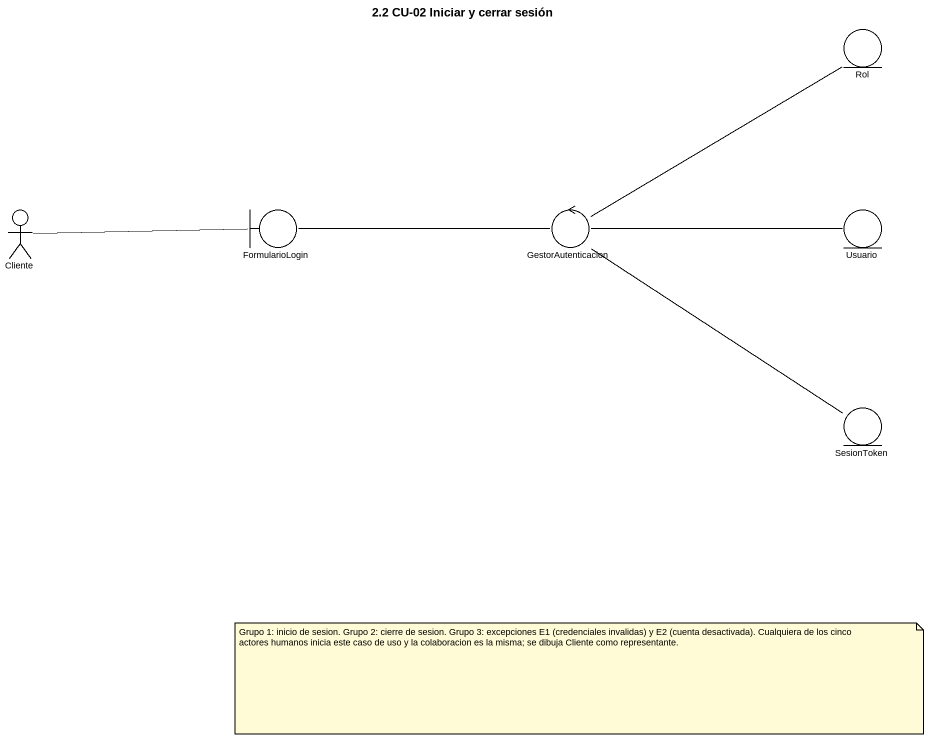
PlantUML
@startuml
title 2.2 CU-02 Iniciar y cerrar sesión
entity Rol
actor Cliente
boundary FormularioLogin
control GestorAutenticacion
entity Usuario
entity SesionToken
Cliente -right- FormularioLogin
FormularioLogin -right- GestorAutenticacion
GestorAutenticacion -up- Rol
GestorAutenticacion -right- Usuario
GestorAutenticacion -- SesionToken
note as N1
  Grupo 1: inicio de sesion. Grupo 2: cierre de sesion. Grupo 3: excepciones E1 (credenciales invalidas) y E2 (cuenta desactivada). Cualquiera de los cinco actores humanos inicia este caso de uso y la colaboracion es la misma; se dibuja Cliente como representante.
end note
@enduml
